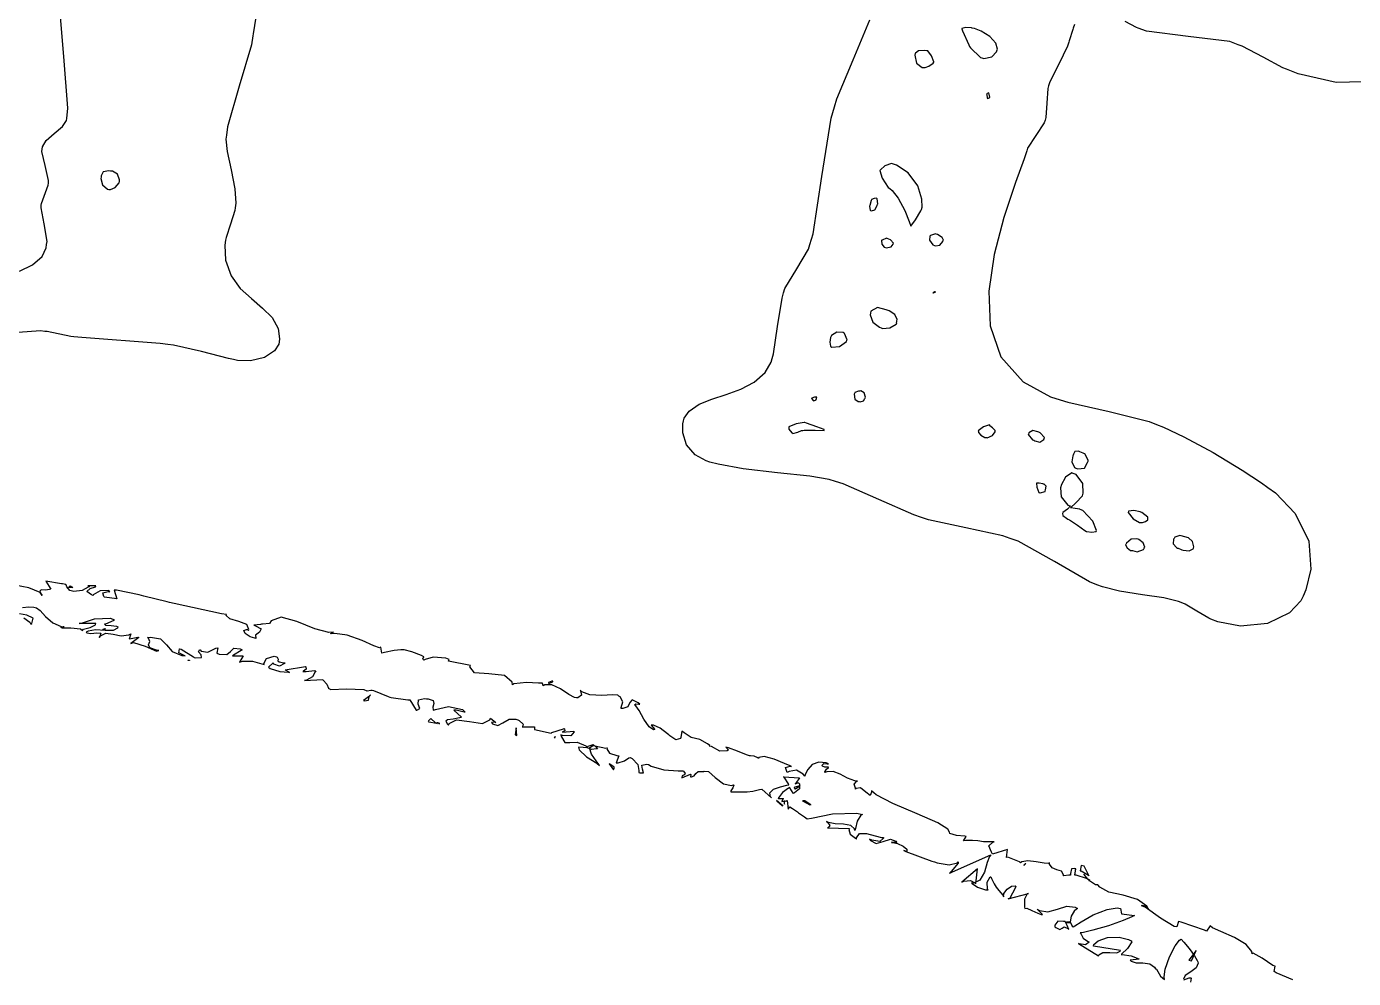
# Model space of a CAD drawing. Extents: x 51 to 306, y 22 to 311.
# Drawn here: x 195 to 248.3, y 228 to 266.3 of the extents above; entities that cross this region are included whole.
import ezdxf

# ---------------------------------------------------------------- set-up
doc = ezdxf.new("R2010")
doc.units = 0
doc.header["$MEASUREMENT"] = 0

msp = doc.modelspace()

# ---------------------------------------------------------------- linework, layer by layer
at = {"color": 7}
for points in [[(204.24, 266.929), (204.099, 266.012), (204.082, 265.924), (204.028, 265.571), (203.539, 263.905), (203.068, 262.274), (203.024, 261.938), (203.002, 261.776), (203.053, 261.277), (203.212, 260.54), (203.365, 259.77), (203.402, 259.195), (203.376, 259.009), (203.358, 258.895), (203.182, 258.358), (203.006, 257.82), (202.988, 257.704), (202.959, 257.507), (202.988, 256.897), (203.21, 256.267), (203.577, 255.768), (204.024, 255.355), (204.473, 254.978), (204.858, 254.594), (205.103, 254.155), (205.16, 253.744), (205.14, 253.611), (205.128, 253.518), (204.957, 253.249), (204.553, 252.982), (203.984, 252.853), (203.47, 252.87), (203.306, 252.906), (203.102, 252.95), (202.022, 253.234), (200.889, 253.48), (200.66, 253.507), (200.352, 253.551), (197.203, 253.789), (196.886, 253.824), (196.77, 253.833), (195.81, 254.028), (195.721, 254.036), (195.545, 254.054), (194.653, 253.996)], [(194.706, 256.456), (195.228, 256.715), (195.612, 257.055), (195.779, 257.406), (195.792, 257.528), (195.808, 257.66), (195.698, 258.361), (195.57, 259.011), (195.579, 259.115), (195.588, 259.187), (195.852, 259.919), (195.862, 259.997), (195.87, 260.113), (195.738, 260.712), (195.606, 261.276), (195.615, 261.372), (195.621, 261.462), (195.774, 261.72), (196.096, 262.004), (196.424, 262.281), (196.591, 262.522), (196.603, 262.607), (196.648, 263.014), (196.479, 265.095), (196.313, 267.177)], [(237.119, 266.383), (237.067, 266.241), (237.049, 266.189), (236.907, 265.731), (236.89, 265.678), (236.837, 265.519), (236.484, 264.796), (236.131, 264.072), (236.079, 263.914), (236.043, 263.808), (236.008, 263.226), (235.972, 262.643), (235.938, 262.537), (235.902, 262.432), (235.567, 261.92), (235.231, 261.408), (235.197, 261.302), (235.089, 260.984), (234.753, 260.03), (234.284, 258.616), (233.89, 257.135), (233.67, 255.659), (233.725, 254.262), (234.155, 253.019), (235.058, 252.002), (236.149, 251.401), (236.538, 251.284), (236.854, 251.187), (238.516, 250.817), (240.126, 250.412), (240.418, 250.296), (240.695, 250.187), (241.51, 249.801), (242.697, 249.159), (243.865, 248.451), (244.644, 247.938), (244.898, 247.756), (245.203, 247.537), (245.997, 246.706), (246.542, 245.595), (246.619, 244.472), (246.423, 243.637), (246.309, 243.381), (246.309, 243.381), (246.224, 243.191), (245.759, 242.713), (244.88, 242.288), (243.789, 242.182), (242.88, 242.349), (242.605, 242.465), (242.517, 242.5), (242.04, 242.783), (241.565, 243.065), (241.476, 243.1), (241.296, 243.175), (240.717, 243.315), (239.853, 243.443), (238.935, 243.586), (238.239, 243.756), (238.019, 243.84), (237.719, 243.955), (236.311, 244.776), (234.852, 245.595), (234.527, 245.71), (234.244, 245.807), (232.745, 246.134), (231.244, 246.459), (230.963, 246.556), (230.663, 246.654), (229.248, 247.279), (227.814, 247.906), (227.506, 248.003), (227.255, 248.081), (226.474, 248.21), (225.183, 248.351), (223.791, 248.514), (222.787, 248.689), (222.462, 248.779), (222.306, 248.825), (221.874, 249.068), (221.521, 249.476), (221.375, 249.95), (221.378, 250.319), (221.404, 250.436), (221.43, 250.542), (221.627, 250.828), (222.024, 251.106), (222.539, 251.317), (223.118, 251.504), (223.705, 251.715), (224.245, 251.995), (224.683, 252.389), (224.923, 252.796), (224.966, 252.942), (225.019, 253.136), (225.183, 254.238), (225.363, 255.377), (225.425, 255.588), (225.477, 255.764), (225.954, 256.558), (226.43, 257.351), (226.483, 257.528), (226.606, 257.961), (226.963, 260.271), (227.339, 262.617), (227.471, 263.066), (227.56, 263.393), (228.215, 264.962), (228.891, 266.569)], [(249.26, 264.086), (247.639, 264.056), (246.118, 264.397), (245.64, 264.583), (245.497, 264.637), (244.708, 265.066), (243.866, 265.511), (243.699, 265.571), (243.363, 265.695), (241.687, 265.906), (240.012, 266.119), (239.677, 266.241), (239.606, 266.269), (239.152, 266.506)], [(245.894, 227.948), (245.223, 228.231), (245.145, 228.283), (245.181, 228.494), (245.1, 228.521), (244.668, 228.82), (244.307, 229.015), (244.263, 228.989), (244.25, 229.091), (244.027, 229.373), (243.549, 229.658), (243.003, 229.891), (242.666, 230.046), (242.571, 230.117), (242.429, 229.905), (242.349, 229.949), (241.414, 230.268), (241.3, 230.294), (241.23, 230.081), (241.124, 230.091), (240.576, 230.426), (239.959, 230.867), (239.819, 230.929), (239.835, 230.947), (239.959, 230.925), (240.083, 230.814), (240.101, 230.787), (240.028, 230.91), (239.652, 231.185), (239.077, 231.348), (238.502, 231.477), (238.132, 231.674), (238.055, 231.775), (237.967, 231.775), (237.719, 231.925), (237.702, 231.951), (237.736, 231.951), (237.736, 231.951), (237.683, 231.987), (237.666, 231.987), (237.657, 232.005), (237.506, 232.181), (237.49, 232.198), (237.498, 232.181), (237.614, 232.031), (237.632, 232.022), (237.604, 232.031), (237.181, 232.155), (237.137, 232.164), (237.173, 232.41), (237.137, 232.41), (237.118, 232.429), (236.995, 232.42), (236.96, 232.228), (236.96, 232.164), (236.889, 232.164), (236.696, 232.137), (236.678, 232.128), (236.678, 232.175), (236.594, 232.315), (236.408, 232.38), (236.216, 232.452), (236.119, 232.605), (236.115, 232.657), (236.073, 232.634), (235.902, 232.643), (235.584, 232.697), (235.241, 232.733), (235.008, 232.697), (234.95, 232.657), (234.906, 232.693), (234.437, 232.879), (234.385, 232.869), (234.421, 233.186), (233.821, 233.01), (233.777, 233.081), (233.671, 233.336), (233.83, 233.491), (233.892, 233.503), (233.784, 233.499), (233.464, 233.504), (233.234, 233.535), (233.022, 233.558), (232.747, 233.548), (232.657, 233.539), (232.763, 233.715), (232.709, 233.733), (232.374, 233.751), (232.108, 233.839), (232.092, 233.892), (232.027, 234.014), (231.621, 234.265), (230.787, 234.629), (229.82, 235.038), (229.149, 235.397), (228.953, 235.549), (228.956, 235.502), (228.898, 235.358), (228.728, 235.493), (228.51, 235.674), (228.335, 235.651), (228.317, 235.62), (228.308, 235.656), (228.26, 235.82), (228.352, 235.932), (228.388, 235.938), (228.286, 235.956), (227.99, 236.063), (227.696, 236.221), (227.42, 236.325), (227.161, 236.317), (227.083, 236.291), (227.076, 236.318), (227.153, 236.423), (227.229, 236.493), (227.225, 236.502), (227.19, 236.502), (227.087, 236.499), (226.985, 236.548), (226.977, 236.573), (226.973, 236.586), (227.035, 236.648), (227.177, 236.644), (227.225, 236.644), (227.134, 236.675), (226.842, 236.706), (226.576, 236.608), (226.395, 236.405), (226.297, 236.215), (226.271, 236.149), (226.209, 236.221), (225.945, 236.379), (225.644, 236.327), (225.565, 236.291), (225.548, 236.327), (225.494, 236.493), (225.684, 236.55), (225.742, 236.538), (225.688, 236.556), (225.462, 236.657), (225.045, 236.828), (224.641, 236.934), (224.422, 236.895), (224.403, 236.854), (224.393, 236.882), (224.239, 236.948), (224.096, 236.96), (224.05, 236.96), (223.934, 237.005), (223.573, 237.151), (223.211, 237.279), (223.096, 237.313), (223.202, 237.207), (223.15, 237.156), (222.854, 237.147), (222.523, 237.333), (222.426, 237.349), (222.462, 237.383), (222.366, 237.448), (222.061, 237.617), (221.883, 237.654), (221.711, 237.696), (221.422, 237.881), (221.332, 237.949), (221.298, 237.702), (221.277, 237.663), (221.09, 237.61), (220.855, 237.764), (220.803, 237.808), (220.749, 237.852), (220.464, 238.069), (220.188, 238.195), (220.097, 238.195), (220.24, 238.019), (220.19, 238.009), (220.012, 238.125), (219.807, 238.435), (219.614, 238.784), (219.486, 238.974), (219.428, 239.007), (219.425, 239.011), (219.48, 239.052), (219.6, 239.043), (219.64, 239.043), (219.571, 239.097), (219.335, 239.214), (219.242, 239.113), (219.163, 238.934), (218.961, 238.859), (218.899, 238.867), (218.889, 238.911), (218.964, 239.127), (218.849, 239.338), (218.792, 239.36), (218.762, 239.398), (218.544, 239.413), (218.109, 239.391), (217.627, 239.415), (217.308, 239.533), (217.241, 239.606), (217.257, 239.572), (217.302, 239.396), (217.148, 239.29), (217.099, 239.29), (217.018, 239.305), (216.79, 239.431), (216.455, 239.656), (216.107, 239.82), (215.83, 239.822), (215.76, 239.783), (215.75, 239.793), (215.724, 239.866), (215.724, 239.889), (215.564, 239.889), (215.084, 239.907), (214.577, 239.854), (214.525, 239.819), (214.515, 239.918), (214.2, 240.189), (213.571, 240.261), (212.995, 240.305), (212.813, 240.541), (212.831, 240.594), (211.949, 240.771), (211.983, 240.841), (211.842, 240.885), (211.34, 240.929), (211.013, 240.833), (210.961, 240.807), (210.945, 240.818), (210.921, 240.891), (210.961, 240.933), (210.961, 240.947), (210.863, 240.991), (210.47, 241.142), (210.167, 241.221), (210.115, 241.23), (210.028, 241.23), (209.769, 241.199), (209.372, 241.115), (209.267, 241.088), (209.233, 241.336), (209.182, 241.311), (208.952, 241.39), (208.478, 241.601), (207.877, 241.813), (207.381, 241.884), (207.221, 241.865), (207.221, 241.883), (207.3, 241.935), (207.327, 241.935), (207.143, 241.923), (206.576, 242.065), (205.854, 242.364), (205.223, 242.536), (204.816, 242.386), (204.752, 242.288), (204.752, 242.288), (204.469, 242.262), (204.435, 242.252), (204.391, 242.244), (204.118, 242.218), (204.118, 242.218), (204.196, 242.197), (204.421, 242.072), (204.355, 241.941), (204.196, 241.817), (204.203, 241.701), (204.222, 241.689), (204.161, 241.689), (203.979, 241.749), (203.781, 241.879), (203.717, 242.001), (203.833, 242.045), (203.87, 242.042), (203.906, 242.006), (203.925, 242.047), (203.846, 242.24), (203.517, 242.363), (203.162, 242.467), (203.015, 242.608), (203.024, 242.641), (202.829, 242.677), (200.915, 243.09), (200.731, 243.134), (200.633, 243.162), (199.698, 243.391), (199.602, 243.417), (199.514, 243.444), (198.596, 243.621), (198.508, 243.629), (198.614, 243.276), (198.121, 243.346), (198.093, 243.374), (198.053, 243.519), (198.267, 243.571), (198.331, 243.557), (198.287, 243.611), (197.943, 243.593), (197.67, 243.435), (197.662, 243.417), (197.594, 243.44), (197.415, 243.576), (197.542, 243.691), (197.755, 243.765), (197.768, 243.805), (197.768, 243.805), (197.449, 243.805), (197.52, 243.769), (197.458, 243.743), (197.215, 243.615), (196.885, 243.576), (196.78, 243.593), (196.729, 243.612), (196.608, 243.757), (196.577, 243.84), (196.567, 243.84), (196.567, 243.85), (196.435, 243.876), (196.391, 243.876), (195.756, 243.982), (195.968, 243.663), (195.914, 243.647), (195.743, 243.63), (195.579, 243.633), (195.521, 243.59), (195.586, 243.457), (195.615, 243.417), (195.531, 243.531), (195.072, 243.72), (194.239, 243.884)], [(194.826, 242.923), (195.083, 242.959), (195.275, 242.945), (195.333, 242.923), (195.384, 242.918), (195.529, 242.802), (195.742, 242.562), (196.041, 242.307), (196.38, 242.163), (196.497, 242.146), (196.461, 242.146), (196.373, 242.138), (196.357, 242.146), (196.417, 242.112), (196.77, 242.116), (197.159, 242.068), (197.239, 242.006), (197.279, 242.061), (197.542, 242.121), (197.751, 242.234), (197.768, 242.288), (197.097, 242.288), (197.193, 242.298), (197.722, 242.478), (198.357, 242.5), (198.508, 242.429), (198.49, 242.412), (198.155, 242.262), (198.121, 242.252), (198.165, 242.218), (198.385, 242.2), (198.606, 242.182), (198.65, 242.146), (198.636, 242.101), (198.471, 242), (198.147, 242.001), (197.755, 242.024), (197.46, 241.979), (197.379, 241.935), (197.41, 241.905), (197.575, 241.883), (197.814, 241.909), (197.969, 241.897), (197.933, 241.759), (197.908, 241.723), (197.954, 241.784), (198.176, 241.899), (198.464, 241.861), (198.79, 241.789), (199.093, 241.824), (199.179, 241.865), (199.107, 241.653), (199.125, 241.662), (199.46, 241.733), (199.496, 241.723), (199.179, 241.476), (199.283, 241.52), (199.755, 241.376), (200.21, 241.177), (200.308, 241.194), (200.212, 241.21), (199.937, 241.303), (199.891, 241.42), (199.94, 241.556), (199.882, 241.697), (199.849, 241.723), (199.975, 241.737), (200.372, 241.668), (200.606, 241.432), (200.84, 241.158), (201.231, 240.997), (201.366, 240.983), (201.322, 240.993), (201.114, 241.111), (201.133, 241.259), (201.154, 241.264), (201.206, 241.248), (201.691, 240.947), (201.719, 240.911), (201.793, 240.905), (202.025, 240.923), (202, 241.019), (201.896, 241.142), (201.943, 241.226), (201.965, 241.23), (202, 241.177), (202.278, 241.133), (202.591, 241.292), (202.671, 241.3), (202.635, 241.088), (202.729, 241.056), (203.037, 241.031), (203.186, 241.16), (203.314, 241.288), (203.579, 241.262), (203.659, 241.23), (203.27, 240.983), (203.693, 240.983), (203.553, 240.735), (203.667, 240.763), (204.072, 240.776), (204.443, 240.666), (204.541, 240.63), (204.523, 240.675), (204.628, 240.882), (204.946, 240.965), (205.034, 240.947), (205.056, 240.929), (205.103, 240.845), (205.091, 240.785), (205.137, 240.745), (205.324, 240.709), (205.387, 240.701), (205.351, 240.675), (205.153, 240.568), (204.931, 240.648), (204.894, 240.701), (204.884, 240.684), (204.725, 240.542), (204.717, 240.524), (204.778, 240.472), (205.166, 240.352), (205.519, 240.322), (205.563, 240.312), (205.545, 240.322), (205.395, 240.41), (205.387, 240.418), (206.199, 240.558), (206.217, 240.542), (206.225, 240.441), (206.119, 240.366), (206.092, 240.348), (206.225, 240.348), (206.56, 240.392), (206.622, 240.382), (206.594, 240.338), (206.484, 240.135), (206.246, 240.003), (206.163, 239.995), (206.904, 240.029), (206.912, 240.003), (207.063, 239.841), (207.126, 239.684), (207.117, 239.677), (207.213, 239.632), (207.852, 239.652), (208.544, 239.634), (208.668, 239.572), (208.676, 239.582), (208.829, 239.606), (208.88, 239.606), (208.941, 239.59), (209.524, 239.352), (209.586, 239.324), (209.646, 239.308), (210.316, 239.211), (210.396, 239.219), (210.644, 238.795), (210.679, 238.794), (210.793, 238.862), (210.735, 239.039), (210.738, 239.207), (210.986, 239.262), (211.067, 239.254), (211.133, 239.251), (211.329, 239.188), (211.366, 239.065), (211.325, 238.922), (211.33, 238.814), (211.35, 238.795), (211.428, 238.822), (211.944, 238.946), (212.513, 238.822), (212.619, 238.724), (212.575, 238.716), (212.263, 238.795), (212.16, 238.795), (212.478, 238.514), (212.394, 238.486), (212.132, 238.435), (211.909, 238.409), (211.837, 238.355), (211.916, 238.233), (211.949, 238.195), (211.974, 238.268), (212.272, 238.409), (212.795, 238.337), (213.318, 238.265), (213.616, 238.406), (213.643, 238.478), (213.854, 238.301), (213.836, 238.311), (213.716, 238.301), (213.677, 238.301), (213.721, 238.253), (213.927, 238.175), (214.14, 238.289), (214.387, 238.437), (214.66, 238.441), (214.735, 238.408), (214.788, 238.381), (214.956, 238.241), (214.928, 238.129), (214.912, 238.125), (214.912, 238.125), (215.097, 238.125), (215.158, 238.125), (215.221, 238.125), (215.407, 238.125), (215.407, 238.125), (215.414, 238.122), (215.408, 238.019), (215.407, 238.019), (216.076, 237.878), (216.111, 237.896), (216.578, 238.046), (216.606, 238.055), (216.618, 238.045), (216.622, 237.971), (216.533, 237.92), (216.535, 237.913), (216.994, 237.949), (217.007, 237.924), (216.874, 237.76), (216.535, 237.782), (216.465, 237.808), (216.487, 237.727), (216.625, 237.498), (216.825, 237.491), (217.118, 237.51), (217.466, 237.357), (217.558, 237.279), (217.171, 237.313), (217.205, 237.208), (217.5, 236.918), (217.919, 236.662), (218.017, 236.573), (217.999, 236.609), (217.884, 236.759), (217.698, 237.032), (217.618, 237.278), (217.758, 237.383), (217.804, 237.383), (217.831, 237.367), (218.272, 237.271), (218.333, 237.279), (218.32, 237.239), (218.43, 237.067), (218.721, 236.978), (218.792, 236.96), (218.686, 236.678), (218.769, 236.678), (219.021, 236.758), (219.198, 236.874), (219.251, 236.89), (219.34, 236.856), (219.56, 236.618), (219.604, 236.373), (219.604, 236.291), (219.645, 236.274), (219.793, 236.271), (219.745, 236.423), (219.723, 236.589), (219.929, 236.621), (219.993, 236.608), (220.097, 236.547), (220.614, 236.393), (221.179, 236.361), (221.368, 236.361), (221.397, 236.339), (221.471, 236.248), (221.429, 236.194), (221.347, 236.153), (221.325, 236.092), (221.332, 236.079), (221.685, 236.221), (221.695, 236.216), (221.686, 236.115), (221.685, 236.115), (221.719, 236.115), (221.827, 236.159), (221.896, 236.247), (221.992, 236.324), (222.16, 236.335), (222.214, 236.325), (222.232, 236.35), (222.406, 236.332), (222.669, 236.088), (223.004, 235.831), (223.325, 235.766), (223.415, 235.796), (223.427, 235.778), (223.387, 235.669), (223.308, 235.554), (223.308, 235.515), (223.407, 235.515), (223.709, 235.512), (223.952, 235.515), (224.181, 235.545), (224.452, 235.601), (224.543, 235.62), (224.932, 235.267), (224.901, 235.306), (224.873, 235.47), (225.019, 235.613), (225.298, 235.715), (225.552, 235.777), (225.637, 235.796), (225.619, 235.832), (225.442, 236.106), (225.425, 236.115), (226.06, 236.079), (226.068, 236.07), (225.918, 235.859), (225.884, 235.832), (225.884, 235.832), (225.989, 235.868), (226.024, 235.868), (226.059, 235.833), (226.063, 235.629), (225.866, 235.471), (225.814, 235.443), (225.804, 235.461), (225.68, 235.674), (225.672, 235.692), (225.618, 235.665), (225.375, 235.489), (225.221, 235.277), (225.213, 235.233), (225.221, 235.242), (225.407, 235.242), (225.425, 235.233), (225.407, 235.224), (225.349, 235.132), (225.355, 235.126), (225.355, 235.126), (225.539, 235.154), (225.565, 235.162), (225.601, 234.81), (225.672, 234.914), (225.672, 234.914), (225.782, 234.845), (225.98, 234.703), (226.024, 234.667), (226.068, 234.641), (226.267, 234.505), (226.377, 234.421), (226.377, 234.421), (226.544, 234.448), (227.396, 234.629), (228.37, 234.651), (228.6, 234.597), (228.528, 234.567), (228.375, 234.334), (228.317, 234.033), (228.283, 233.962), (228.268, 234.017), (228.121, 234.152), (227.837, 234.206), (227.493, 234.226), (227.229, 234.278), (227.153, 234.315), (227.193, 234.296), (227.276, 234.152), (227.21, 234.068), (227.189, 234.068), (228.071, 234.032), (228.05, 233.992), (228.105, 233.809), (228.309, 233.653), (228.353, 233.609), (228.353, 233.664), (228.469, 233.83), (228.755, 233.831), (229.111, 233.739), (229.362, 233.679), (229.446, 233.679), (229.436, 233.645), (229.296, 233.513), (228.972, 233.561), (228.883, 233.609), (228.92, 233.55), (229.142, 233.44), (229.428, 233.513), (229.715, 233.601), (229.935, 233.521), (229.975, 233.469), (229.949, 233.478), (229.781, 233.487), (229.765, 233.469), (229.821, 233.475), (230.002, 233.438), (230.236, 233.332), (230.383, 233.207), (230.375, 233.121), (230.364, 233.116), (230.258, 233.15), (230.336, 233.116), (231.386, 232.729), (231.492, 232.693), (231.597, 232.658), (232.074, 232.574), (232.409, 232.649), (232.445, 232.693), (232.445, 232.636), (232.295, 232.464), (232.11, 232.243), (232.092, 232.234), (233.751, 232.974), (233.697, 232.914), (233.609, 232.669), (233.495, 232.278), (233.313, 231.953), (233.054, 231.837), (232.974, 231.845), (233.008, 231.819), (233.216, 231.679), (233.547, 231.573), (233.645, 231.563), (233.627, 231.59), (233.605, 231.881), (233.726, 232.097), (233.751, 232.092), (233.783, 232.022), (233.887, 231.812), (233.976, 231.674), (234.083, 231.542), (234.232, 231.348), (234.28, 231.282), (234.262, 231.305), (234.281, 231.428), (234.407, 231.599), (234.592, 231.719), (234.74, 231.727), (234.774, 231.705), (234.756, 231.688), (234.628, 231.432), (234.5, 231.21), (234.457, 231.21), (235.267, 231.422), (235.223, 231.414), (235.103, 231.189), (235.108, 230.876), (235.126, 230.823), (235.126, 230.823), (235.197, 230.83), (235.399, 230.74), (235.642, 230.63), (235.784, 230.576), (235.832, 230.576), (235.62, 230.787), (235.709, 230.732), (236.051, 230.68), (236.431, 230.793), (236.81, 230.912), (237.151, 230.874), (237.243, 230.823), (237.207, 230.806), (237.111, 230.709), (236.983, 230.506), (236.94, 230.277), (237.021, 230.112), (237.067, 230.081), (237.137, 230.125), (237.389, 230.287), (237.873, 230.558), (238.429, 230.777), (238.84, 230.843), (238.971, 230.823), (239.007, 230.61), (239.536, 230.54), (239.426, 230.482), (239.08, 230.336), (238.482, 230.122), (237.863, 229.941), (237.479, 229.851), (237.349, 229.835), (237.388, 229.789), (237.472, 229.62), (237.64, 229.507), (237.702, 229.482), (237.707, 229.464), (237.568, 229.354), (237.313, 229.403), (237.279, 229.412), (238.089, 228.917), (238.103, 228.96), (238.262, 229.05), (238.543, 229.05), (238.818, 229.037), (238.961, 229.099), (238.971, 229.129), (237.878, 229.306), (237.899, 229.369), (238.075, 229.518), (238.45, 229.65), (238.919, 229.664), (239.287, 229.576), (239.396, 229.518), (239.419, 229.476), (239.254, 229.209), (239.015, 228.98), (239.007, 228.953), (239.042, 228.971), (239.398, 228.918), (239.703, 228.794), (239.713, 228.776), (239.36, 228.74), (239.402, 228.698), (239.598, 228.632), (239.871, 228.632), (240.143, 228.597), (240.342, 228.453), (240.382, 228.388), (240.417, 228.371), (240.573, 228.098), (240.735, 227.965)], [(194.871, 242.518), (195.115, 242.335), (195.156, 242.252), (195.199, 242.29), (195.253, 242.493), (195.002, 242.615), (194.704, 242.67)], [(240.735, 227.965), (240.719, 228.063), (240.769, 228.372), (240.938, 228.87), (241.172, 229.321), (241.335, 229.544), (241.406, 229.588), (241.414, 229.58), (241.515, 229.465), (241.727, 229.209), (241.946, 228.913), (242.058, 228.732), (242.076, 228.67), (242.09, 228.621), (242.016, 228.436), (241.793, 228.275), (241.57, 228.126), (241.499, 227.97)], [(241.52, 227.948), (241.724, 228.035), (241.793, 228.035), (241.813, 228.009), (241.784, 227.86)]]:
    msp.add_lwpolyline(points, dxfattribs=at)
for points in [[(233.398, 265.042), (233.469, 265.016), (233.79, 265.091), (233.988, 265.29), (233.998, 265.325), (234.02, 265.392), (233.962, 265.632), (233.714, 265.902), (233.361, 266.113), (233.099, 266.219), (233.01, 266.241), (232.974, 266.251), (232.745, 266.265), (232.587, 266.222), (232.587, 266.207), (232.613, 266.136), (232.868, 265.571), (232.904, 265.501), (232.938, 265.449), (233.345, 265.06), (233.398, 265.042)], [(231.458, 264.866), (231.466, 264.884), (231.369, 265.122), (231.224, 265.325), (231.176, 265.325), (231.104, 265.343), (230.853, 265.325), (230.725, 265.237), (230.717, 265.219), (230.699, 265.148), (230.761, 264.831), (230.992, 264.654), (231.069, 264.654), (231.118, 264.654), (231.262, 264.708), (231.44, 264.831), (231.458, 264.866)], [(233.715, 263.455), (233.679, 263.631), (233.575, 263.595), (233.591, 263.569), (233.609, 263.419), (233.609, 263.419), (233.63, 263.412), (233.715, 263.445), (233.715, 263.455)], [(198.367, 260.49), (198.296, 260.5), (198.067, 260.46), (197.979, 260.299), (197.979, 260.244), (197.969, 260.192), (198.045, 259.931), (198.243, 259.76), (198.297, 259.751), (198.359, 259.751), (198.548, 259.83), (198.71, 260.015), (198.72, 260.067), (198.72, 260.14), (198.648, 260.36), (198.438, 260.482), (198.367, 260.49)], [(230.54, 258.269), (230.54, 258.269), (230.725, 258.525), (230.945, 258.887), (230.963, 258.939), (230.995, 259.035), (230.984, 259.36), (230.817, 259.897), (230.431, 260.413), (229.968, 260.721), (229.799, 260.773), (229.755, 260.791), (229.499, 260.703), (229.314, 260.544), (229.306, 260.526), (229.296, 260.51), (229.392, 260.196), (229.632, 259.829), (229.694, 259.785), (229.795, 259.713), (230.033, 259.401), (230.302, 258.895), (230.477, 258.457), (230.54, 258.269), (230.54, 258.269)], [(228.883, 259.079), (228.873, 259.063), (228.899, 258.913), (228.917, 258.903), (228.953, 258.889), (229.097, 258.935), (229.181, 259.107), (229.199, 259.151), (229.208, 259.169), (229.181, 259.372), (229.165, 259.398), (229.165, 259.398), (229.059, 259.389), (228.953, 259.344), (228.953, 259.328), (228.943, 259.301), (228.891, 259.097), (228.883, 259.079)], [(229.835, 257.564), (229.842, 257.594), (229.725, 257.722), (229.588, 257.774), (229.588, 257.774), (229.561, 257.784), (229.384, 257.714), (229.376, 257.704), (229.358, 257.688), (229.376, 257.551), (229.464, 257.431), (229.482, 257.422), (229.544, 257.406), (229.751, 257.44), (229.825, 257.546), (229.835, 257.564)], [(231.563, 257.951), (231.537, 257.961), (231.333, 257.89), (231.316, 257.881), (231.307, 257.872), (231.284, 257.714), (231.428, 257.517), (231.492, 257.492), (231.537, 257.476), (231.708, 257.506), (231.827, 257.66), (231.845, 257.704), (231.847, 257.706), (231.796, 257.816), (231.607, 257.934), (231.563, 257.951)], [(231.528, 255.623), (231.501, 255.623), (231.442, 255.588), (231.422, 255.588), (231.448, 255.588), (231.519, 255.615), (231.528, 255.623)], [(229.975, 254.459), (229.993, 254.513), (229.891, 254.724), (229.666, 254.865), (229.622, 254.882), (229.552, 254.9), (229.204, 255.002), (228.936, 254.847), (228.917, 254.776), (228.899, 254.706), (229.009, 254.411), (229.279, 254.204), (229.342, 254.176), (229.394, 254.15), (229.697, 254.186), (229.949, 254.327), (229.975, 254.353), (229.966, 254.371), (229.975, 254.437), (229.975, 254.459)], [(227.965, 253.683), (227.973, 253.701), (227.876, 253.948), (227.858, 253.964), (227.823, 253.992), (227.568, 254), (227.347, 253.868), (227.329, 253.824), (227.312, 253.798), (227.276, 253.603), (227.312, 253.445), (227.329, 253.435), (227.364, 253.401), (227.674, 253.427), (227.947, 253.631), (227.965, 253.683)], [(226.766, 251.39), (226.766, 251.39), (226.66, 251.386), (226.554, 251.354), (226.554, 251.354), (226.547, 251.34), (226.624, 251.248), (226.624, 251.248), (226.624, 251.248), (226.702, 251.275), (226.73, 251.284), (226.738, 251.293), (226.766, 251.39), (226.766, 251.39)], [(228.706, 251.354), (228.714, 251.39), (228.666, 251.562), (228.528, 251.646), (228.494, 251.637), (228.44, 251.637), (228.283, 251.584), (228.283, 251.567), (228.265, 251.514), (228.29, 251.311), (228.417, 251.214), (228.46, 251.214), (228.499, 251.207), (228.635, 251.245), (228.696, 251.338), (228.706, 251.354)], [(227.048, 250.049), (227.048, 250.086), (226.764, 250.195), (226.342, 250.349), (226.271, 250.366), (226.253, 250.376), (225.927, 250.314), (225.637, 250.195), (225.637, 250.155), (225.637, 250.103), (225.75, 249.953), (225.778, 249.943), (225.794, 249.935), (225.989, 249.983), (226.147, 250.049), (226.201, 250.049), (226.245, 250.059), (226.69, 250.063), (227.048, 250.049), (227.048, 250.049)], [(233.928, 250.013), (233.928, 250.048), (233.821, 250.151), (233.715, 250.234), (233.715, 250.26), (233.708, 250.275), (233.459, 250.203), (233.247, 250.041), (233.256, 250.013), (233.256, 249.976), (233.349, 249.864), (233.518, 249.767), (233.575, 249.767), (233.609, 249.759), (233.816, 249.851), (233.936, 249.997), (233.928, 250.013)], [(235.902, 249.731), (235.911, 249.767), (235.736, 249.961), (235.692, 249.979), (235.647, 249.997), (235.439, 250.049), (235.282, 249.953), (235.267, 249.907), (235.257, 249.891), (235.435, 249.678), (235.479, 249.66), (235.523, 249.634), (235.73, 249.578), (235.886, 249.684), (235.902, 249.731)], [(237.313, 249.202), (237.275, 249.218), (237.137, 249.211), (237.075, 249.097), (237.067, 249.061), (237.057, 249.027), (237.013, 248.784), (237.116, 248.557), (237.173, 248.532), (237.247, 248.503), (237.524, 248.541), (237.648, 248.762), (237.666, 248.815), (237.675, 248.85), (237.534, 249.115), (237.49, 249.131), (237.472, 249.141), (237.339, 249.193), (237.313, 249.202)], [(237.596, 245.992), (237.612, 245.984), (237.816, 245.966), (237.985, 245.987), (237.985, 245.992), (238.001, 246.02), (237.851, 246.407), (237.454, 246.83), (237.349, 246.874), (237.331, 246.884), (237.141, 246.91), (236.969, 246.936), (236.96, 246.944), (236.96, 246.944), (237.167, 247.143), (237.437, 247.421), (237.455, 247.474), (237.472, 247.527), (237.459, 247.924), (237.181, 248.285), (237.067, 248.32), (237.013, 248.343), (236.754, 248.175), (236.59, 247.844), (236.573, 247.79), (236.556, 247.738), (236.58, 247.377), (236.854, 247.051), (236.96, 247.015), (236.96, 247.015), (236.841, 246.888), (236.652, 246.75), (236.644, 246.732), (236.634, 246.716), (236.656, 246.636), (236.802, 246.52), (236.854, 246.485), (236.925, 246.459), (237.237, 246.239), (237.534, 246.02), (237.596, 245.992)], [(235.868, 247.897), (235.85, 247.906), (235.7, 247.928), (235.585, 247.933), (235.585, 247.933), (235.585, 247.933), (235.602, 247.766), (235.69, 247.562), (235.726, 247.544), (235.742, 247.536), (235.938, 247.595), (235.938, 247.614), (235.955, 247.658), (235.981, 247.81), (235.898, 247.89), (235.868, 247.897)], [(239.819, 246.345), (239.856, 246.345), (239.968, 246.389), (240.065, 246.462), (240.065, 246.485), (240.065, 246.557), (239.827, 246.751), (239.783, 246.768), (239.765, 246.778), (239.509, 246.826), (239.29, 246.809), (239.29, 246.804), (239.28, 246.751), (239.474, 246.495), (239.732, 246.345), (239.819, 246.345)], [(239.925, 245.321), (239.941, 245.357), (239.879, 245.525), (239.711, 245.658), (239.677, 245.674), (239.632, 245.692), (239.402, 245.675), (239.209, 245.517), (239.183, 245.463), (239.174, 245.447), (239.236, 245.327), (239.368, 245.226), (239.396, 245.217), (239.457, 245.217), (239.645, 245.164), (239.895, 245.262), (239.925, 245.321)], [(241.899, 245.321), (241.916, 245.375), (241.868, 245.587), (241.697, 245.728), (241.653, 245.746), (241.609, 245.763), (241.361, 245.821), (241.15, 245.754), (241.124, 245.71), (241.096, 245.675), (241.088, 245.491), (241.22, 245.339), (241.264, 245.321), (241.282, 245.313), (241.414, 245.261), (241.44, 245.251), (241.493, 245.234), (241.735, 245.208), (241.89, 245.287), (241.899, 245.321)], [(196.744, 243.805), (196.85, 243.733), (196.807, 243.728), (196.678, 243.731), (196.726, 243.789), (196.744, 243.805)], [(198.155, 242.076), (198.129, 242.066), (198.049, 242.037), (198.127, 242.068), (198.155, 242.076)], [(201.472, 240.807), (201.488, 240.807), (201.529, 240.807), (201.542, 240.807), (201.532, 240.798), (201.48, 240.798), (201.472, 240.807)], [(216.147, 239.959), (216.102, 239.959), (215.97, 239.907), (215.97, 239.889), (216.014, 239.889), (216.147, 239.943), (216.147, 239.959)], [(208.774, 239.36), (208.528, 239.183), (208.573, 239.172), (208.729, 239.206), (208.756, 239.334), (208.774, 239.36)], [(208.808, 239.396), (208.799, 239.396), (208.774, 239.369), (208.774, 239.36), (208.808, 239.396)], [(211.138, 238.337), (211.164, 238.329), (211.463, 238.275), (211.49, 238.265), (211.428, 238.293), (211.234, 238.461), (211.14, 238.37), (211.138, 238.337)], [(211.49, 238.301), (211.516, 238.301), (211.576, 238.265), (211.596, 238.265), (211.569, 238.265), (211.498, 238.293), (211.49, 238.301)], [(214.629, 237.808), (214.701, 237.772), (214.665, 238.089), (214.629, 237.808)], [(216.217, 237.666), (216.253, 237.736), (216.243, 237.728), (216.217, 237.666), (216.217, 237.666)], [(217.946, 237.243), (217.886, 237.243), (217.708, 237.213), (217.529, 237.282), (217.523, 237.313), (217.565, 237.356), (217.76, 237.411), (217.91, 237.279), (217.946, 237.243)], [(218.405, 236.644), (218.582, 236.397), (218.616, 236.467), (218.616, 236.511), (218.44, 236.627), (218.405, 236.644)], [(225.848, 235.692), (225.848, 235.674), (225.884, 235.62), (225.884, 235.62), (225.901, 235.629), (226.077, 235.753), (226.095, 235.762), (226.077, 235.753), (225.874, 235.701), (225.848, 235.692)], [(225.389, 234.95), (225.142, 235.162), (225.151, 235.154), (225.363, 234.968), (225.389, 234.95)], [(225.461, 235.02), (225.461, 235.02), (225.461, 235.128), (225.461, 235.162), (225.461, 235.162), (225.443, 235.038), (225.461, 235.02)], [(226.519, 234.986), (226.491, 234.978), (226.227, 235.128), (226.201, 235.162), (226.279, 235.162), (226.491, 235.012), (226.519, 234.986)], [(235.162, 232.621), (235.144, 232.621), (235.099, 232.561), (235.09, 232.551), (235.09, 232.569), (235.15, 232.625), (235.162, 232.621)], [(232.587, 231.881), (232.665, 231.917), (232.934, 231.951), (233.114, 231.847), (233.15, 231.811), (233.222, 232.41), (232.587, 231.881)], [(237.383, 232.551), (237.349, 232.34), (237.393, 232.332), (237.684, 232.155), (237.702, 232.128), (237.666, 232.199), (237.502, 232.526), (237.383, 232.551), (237.383, 232.551)], [(236.325, 230.081), (236.368, 230.047), (236.528, 229.977), (236.62, 230.029), (236.707, 230.083), (236.852, 230.011), (236.89, 229.975), (236.892, 229.977), (236.819, 230.135), (236.747, 230.294), (236.75, 230.294), (236.673, 230.294), (236.444, 230.307), (236.331, 230.141), (236.325, 230.081)], [(236.784, 230.258), (236.828, 230.258), (236.927, 230.258), (236.96, 230.258), (236.933, 230.268), (236.793, 230.268), (236.784, 230.258)], [(242.006, 229.129), (241.723, 228.74), (241.829, 228.706), (242.006, 229.129)]]:
    msp.add_lwpolyline(points, close=True, dxfattribs=at)

doc.saveas('drawing.dxf')
